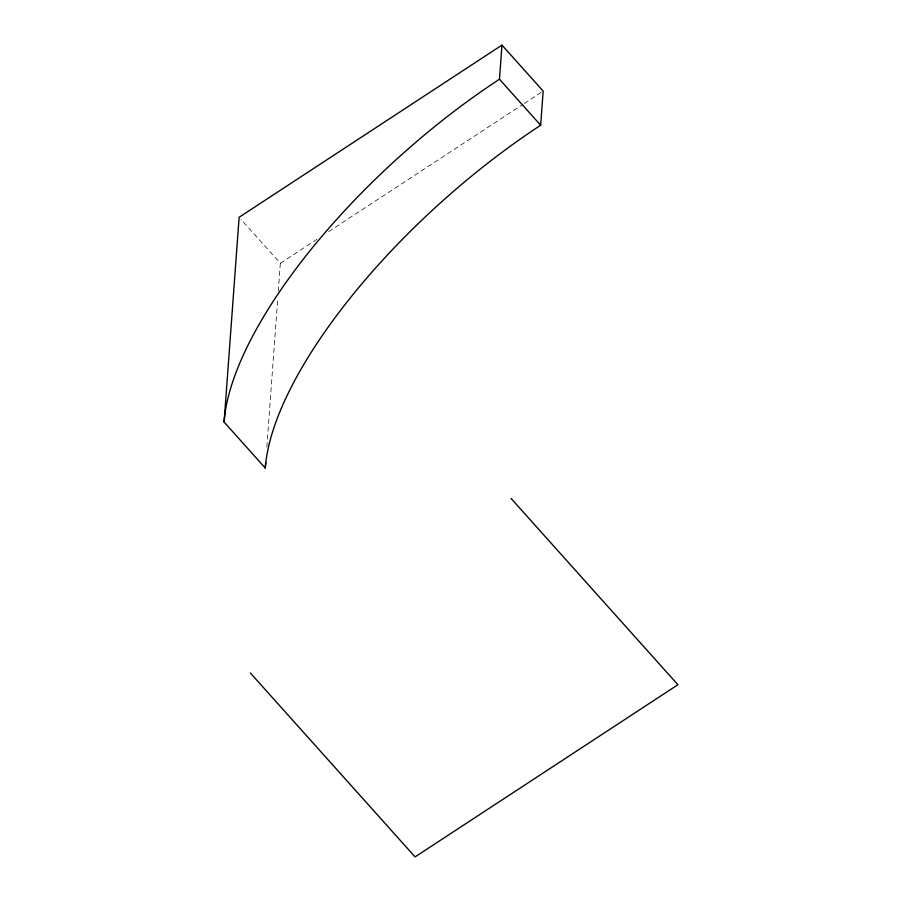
<?xml version="1.0" encoding="UTF-8"?>
<svg xmlns="http://www.w3.org/2000/svg" width="902" height="902" viewBox="0 0 902 902"><rect width="100%" height="100%" fill="white"/><g stroke="black" fill="none" stroke-linecap="round" stroke-linejoin="round"><path stroke-width="0.68" stroke-dasharray="4.51 3.38" d="M266.834 447.031L277.76 298.348M278.278 291.335L280.33 263.283L241.003 219.366M280.33 263.283L316.873 239.346M328.655 231.622L523.137 104.237M524.31 103.459L543.173 91.102"/><path stroke-width="1.35" d="M224.091 422.068L239.131 217.269L501.963 45.1L543.173 91.102L540.67 125.243A334.191 127.768 -41.8 0 0 265.289 468.07L224.091 422.068A334.191 127.768 -41.8 0 1 499.46 79.229L501.963 45.1M265.289 468.07L265.707 462.467M499.46 79.229L540.67 125.243M511.028 498.4L677.909 684.731L415.078 856.9L250.26 672.869"/></g></svg>
